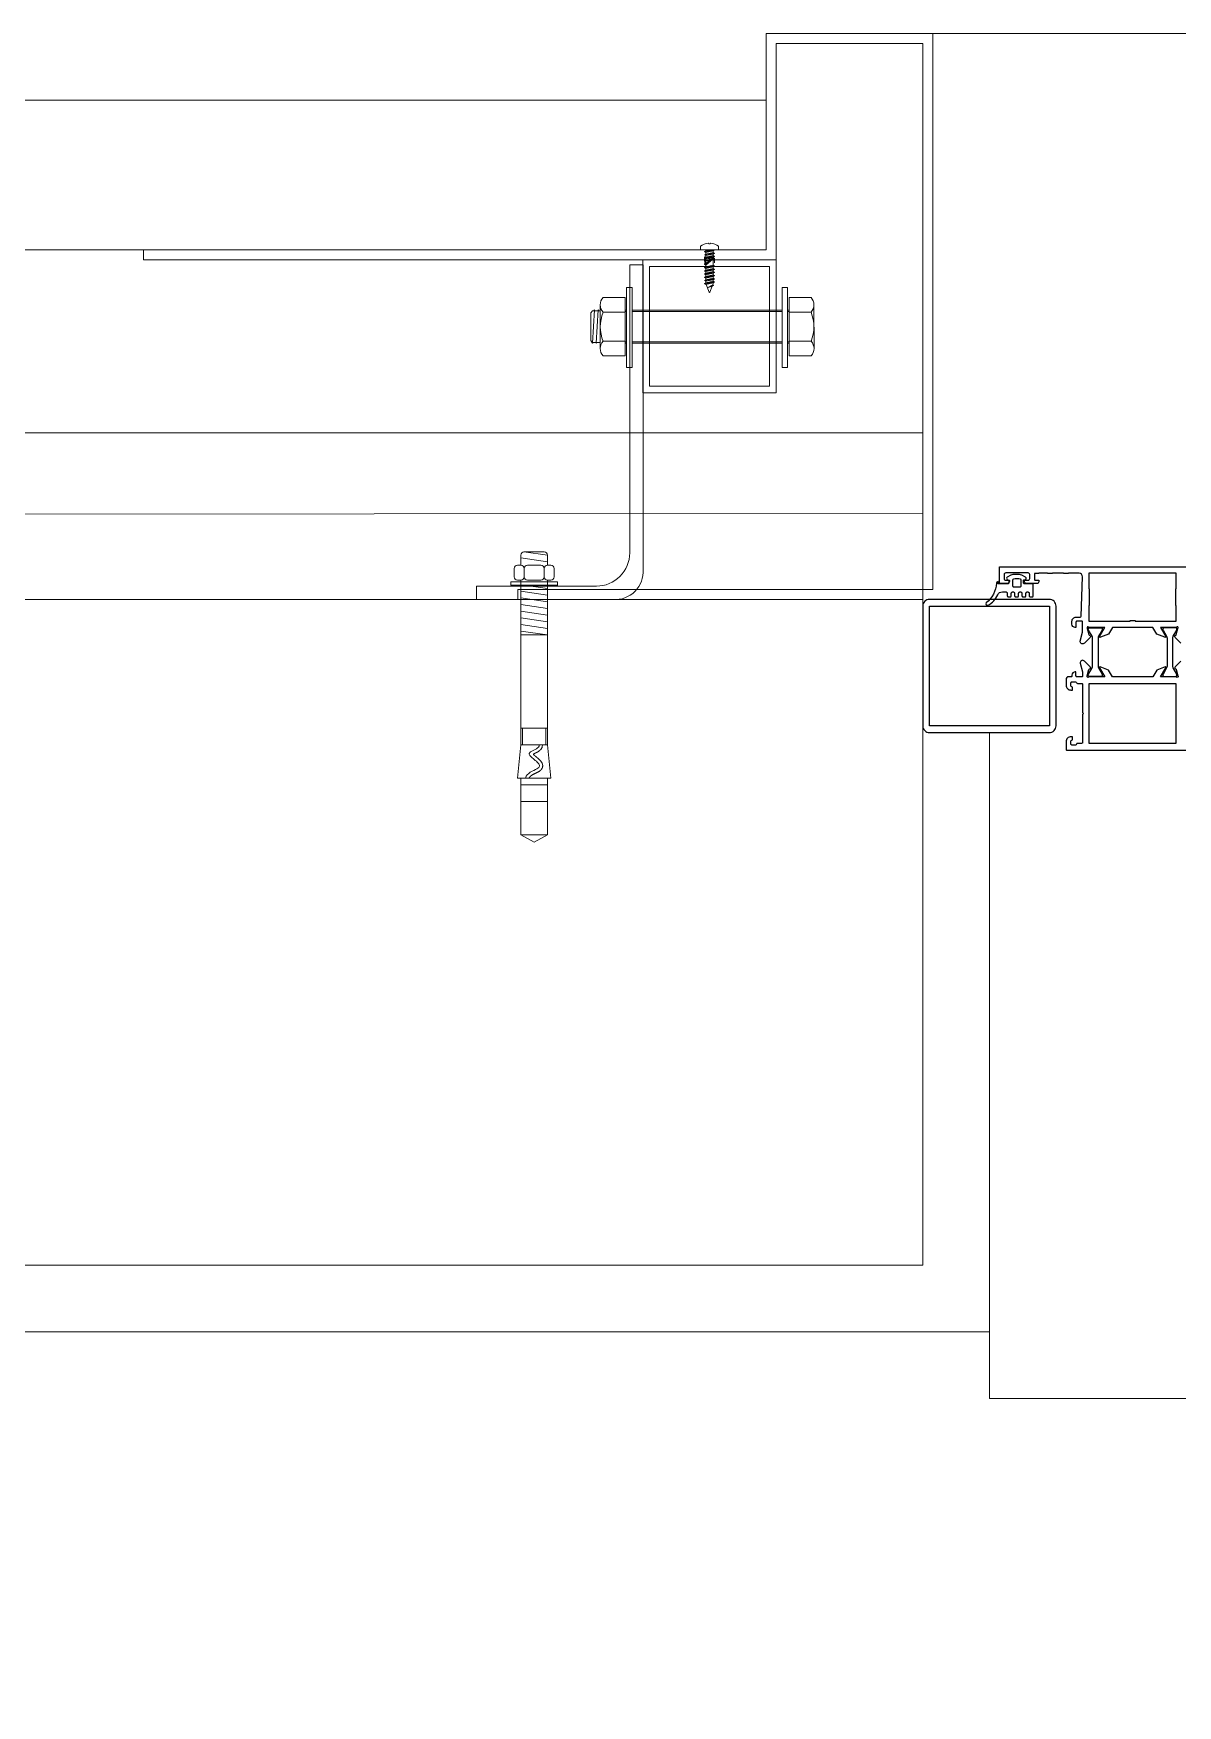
# Model space of a CAD drawing. Extents: x -1286 to 34975, y -230 to 6637.
# Drawn here: x 4146.6 to 4181, y 3859.3 to 3909.5 of the extents above; entities that cross this region are included whole.
import ezdxf

# ---------------------------------------------------------------- set-up
doc = ezdxf.new("R2010")
doc.units = 0
doc.header["$LTSCALE"] = 20
doc.linetypes.add('HIDDEN', pattern=[0.375, 0.25, -0.125])
doc.layers.get('0').update_dxf_attribs({"color": 9, "lineweight": 9})
for name, color, linetype, lineweight in [('00', 9, 'Continuous', 9), ('06D', 9, 'Continuous', 9), ('10', 9, 'Continuous', 9), ('10A', 9, 'Continuous', 9), ('14', 9, 'Continuous', 9), ('33', 9, 'BATTING', 9)]:
    doc.layers.add(name, color=color, linetype=linetype, lineweight=lineweight)
doc.linetypes.add('BATTING', pattern='A,0.0001,-0.1,[134,ltypeshp.shx,S=0.1,R=0,X=-0.1,Y=0],-0.2,[134,ltypeshp.shx,S=0.1,R=180,X=0.1,Y=0],-0.1', length=0.4001)

# ---------------------------------------------------------------- blocks, each defined once
blk = doc.blocks.new('cxvxv')
for p, q in [((-21988.397, 8560.979, 0), (-21988.397, 8560.319, 0)), ((-21986.862, 8561.069, 0), (-21988.177, 8561.068, 0)), ((-21988.023, 8561.245, 0), (-21987.025, 8561.304, 0)), ((-21988.023, 8561.245, 0), (-21987.998, 8561.26, 0)), ((-21987.998, 8561.231, 0), (-21988.023, 8561.245, 0)), ((-21988.023, 8561.128, 0), (-21987.025, 8561.186, 0)), ((-21988.023, 8561.128, 0), (-21987.998, 8561.142, 0)), ((-21987.998, 8561.113, 0), (-21988.023, 8561.128, 0)), ((-21987.998, 8561.304, 0), (-21987.941, 8561.348, 0)), ((-21987.998, 8561.26, 0), (-21987.998, 8561.304, 0)), ((-21987.998, 8561.142, 0), (-21987.998, 8561.231, 0)), ((-21987.998, 8561.068, 0), (-21987.998, 8561.113, 0)), ((-21987.958, 8560.979, 0), (-21987.958, 8560.319, 0)), ((-21987.545, 8561.348, 0), (-21987.941, 8561.348, 0)), ((-21987.698, 8561.047, 0), (-21987.698, 8561.082, 0)), ((-21987.698, 8561.067, 0), (-21987.698, 8561.067, 0)), ((-21987.545, 8561.348, 0), (-21987.105, 8561.348, 0)), ((-21987.025, 8561.304, 0), (-21987.105, 8561.348, 0)), ((-21987.081, 8560.638, 0), (-21987.081, 8560.979, 0)), ((-21987.05, 8561.318, 0), (-21987.025, 8561.304, 0)), ((-21987.025, 8561.304, 0), (-21987.05, 8561.289, 0)), ((-21987.025, 8561.297, 0), (-21987.05, 8561.283, 0)), ((-21987.05, 8561.283, 0), (-21987.05, 8561.201, 0)), ((-21987.05, 8561.201, 0), (-21987.025, 8561.186, 0)), ((-21987.025, 8561.186, 0), (-21987.05, 8561.172, 0)), ((-21987.05, 8561.172, 0), (-21987.05, 8561.083, 0)), ((-21987.05, 8561.083, 0), (-21987.025, 8561.069, 0)), ((-21986.643, 8560.319, 0), (-21986.643, 8560.979, 0)), ((-21987.081, 8560.638, 0), (-21987.081, 8560.319, 0)), ((-21988.397, 8560.319, 0), (-21986.643, 8560.319, 0)), ((-21988.018, 8560.319, 0), (-21987.021, 8560.319, 0)), ((-21988.018, 8560.278, 0), (-21988.018, 8560.319, 0)), ((-21988.018, 8560.111, 0), (-21988.018, 8555.608, 0)), ((-21987.062, 8560.319, 0), (-21987.062, 8560.278, 0)), ((-21987.062, 8555.608, 0), (-21987.062, 8560.111, 0)), ((-21987.021, 8560.319, 0), (-21987.021, 8560.278, 0)), ((-21987.021, 8555.608, 0), (-21987.021, 8560.111, 0)), ((-21988.018, 8555.442, 0), (-21988.018, 8555.4, 0)), ((-21987.062, 8555.4, 0), (-21987.062, 8555.442, 0)), ((-21987.021, 8555.4, 0), (-21987.021, 8555.442, 0)), ((-21988.397, 8555.4, 0), (-21986.643, 8555.4, 0)), ((-21988.397, 8554.74, 0), (-21988.397, 8555.4, 0)), ((-21988.018, 8555.4, 0), (-21987.021, 8555.4, 0)), ((-21987.958, 8554.74, 0), (-21987.958, 8555.4, 0)), ((-21987.081, 8555.081, 0), (-21987.081, 8555.4, 0)), ((-21987.081, 8555.081, 0), (-21987.081, 8554.74, 0)), ((-21986.643, 8555.4, 0), (-21986.643, 8554.74, 0)), ((-21986.858, 8554.65, 0), (-21988.174, 8554.651, 0))]:
    blk.add_line(p, q)
at = {"elevation": 0}
for points in [[(-21986.298, 8560.111), (-21988.7, 8560.111), (-21988.7, 8560.278), (-21986.298, 8560.278)], [(-21986.298, 8555.608), (-21988.7, 8555.608), (-21988.7, 8555.442), (-21986.298, 8555.442)]]:
    blk.add_lwpolyline(points, close=True, dxfattribs=at)
for points in [[(-21987.977, 8560.278), (-21987.977, 8560.319)], [(-21987.977, 8560.111), (-21987.977, 8555.608)], [(-21987.977, 8555.442), (-21987.977, 8555.4)]]:
    blk.add_lwpolyline(points, dxfattribs=at)
for centre, radius, start, end in [((-21988.177, 8560.753, 0), 0.315, 45.8497, 134.1503), ((-21987.516, 8559.952, 0), 1.116, 66.8701, 113.1299), ((-21987.516, 8559.952, 0), 1.116, 66.8701, 113.1299), ((-21986.862, 8560.756, 0), 0.313, 45.449, 134.551), ((-21988.177, 8554.966, 0), 0.315, 225.8497, 314.1503), ((-21987.516, 8555.767, 0), 1.116, 246.8701, 293.1299), ((-21987.516, 8555.767, 0), 1.116, 246.8701, 293.1299), ((-21986.862, 8554.963, 0), 0.313, 225.449, 314.551)]:
    blk.add_arc(centre, radius, start, end)
blk = doc.blocks.new('VIDA')
for p, q in [((-18071.91, 6523.98), (-18070.11, 6524.72)), ((-18069.71, 6524.86), (-18070.59, 6523.2)), ((-18070.59, 6523.2), (-18070.11, 6524.72)), ((-18069.91, 6525.07), (-18070.13, 6524.08)), ((-18070.11, 6524.72), (-18069.91, 6525.07)), ((-18069.99, 6524.33), (-18069.83, 6525.07)), ((-18069.91, 6525.07), (-18069.83, 6525.07)), ((-18069.83, 6525.07), (-18069.71, 6524.86)), ((-18069.71, 6524.86), (-18069.32, 6525)), ((-18069.63, 6522.76), (-18069.15, 6525)), ((-18068.95, 6525.34), (-18069.43, 6522.41)), ((-18069.35, 6522.41), (-18068.87, 6525.34)), ((-18069.32, 6525), (-18069.15, 6525)), ((-18069.15, 6525), (-18068.95, 6525.34)), ((-18068.95, 6525.34), (-18068.87, 6525.34)), ((-18068.87, 6525.34), (-18068.67, 6525)), ((-18068.67, 6525), (-18068.18, 6525)), ((-18068.66, 6522.76), (-18068.18, 6525)), ((-18067.98, 6525.34), (-18068.46, 6522.41)), ((-18068.39, 6522.41), (-18067.9, 6525.34)), ((-18067.7, 6525), (-18068.19, 6522.76)), ((-18068.18, 6525), (-18067.98, 6525.34)), ((-18067.9, 6525.34), (-18067.98, 6525.34)), ((-18067.9, 6525.34), (-18067.7, 6525)), ((-18067.7, 6522.76), (-18067.22, 6525)), ((-18067.7, 6525), (-18067.22, 6525)), ((-18067.02, 6525.34), (-18067.5, 6522.41)), ((-18067.42, 6522.41), (-18066.94, 6525.34)), ((-18067.22, 6525), (-18067.02, 6525.34)), ((-18066.74, 6525), (-18067.22, 6522.76)), ((-18066.94, 6525.34), (-18067.02, 6525.34)), ((-18066.94, 6525.34), (-18066.74, 6525)), ((-18066.25, 6525), (-18066.74, 6525)), ((-18066.74, 6522.76), (-18066.25, 6525)), ((-18066.05, 6525.34), (-18066.54, 6522.41)), ((-18066.46, 6522.41), (-18065.97, 6525.34)), ((-18065.77, 6525), (-18066.26, 6522.76)), ((-18066.25, 6525), (-18066.05, 6525.34)), ((-18065.97, 6525.34), (-18066.05, 6525.34)), ((-18065.97, 6525.34), (-18065.77, 6525)), ((-18065.77, 6522.76), (-18065.29, 6525)), ((-18065.77, 6525), (-18065.29, 6525)), ((-18065.09, 6525.34), (-18065.57, 6522.41)), ((-18065.49, 6522.41), (-18065.01, 6525.34)), ((-18065.29, 6525), (-18065.09, 6525.34)), ((-18064.81, 6525), (-18065.29, 6522.76)), ((-18065.09, 6525.34), (-18065.01, 6525.34)), ((-18065.01, 6525.34), (-18064.81, 6525)), ((-18064.81, 6525), (-18064.32, 6525)), ((-18064.81, 6522.76), (-18064.32, 6525)), ((-18064.12, 6525.34), (-18064.61, 6522.41)), ((-18064.53, 6522.41), (-18064.04, 6525.34)), ((-18063.84, 6525), (-18064.33, 6522.76)), ((-18064.32, 6525), (-18064.12, 6525.34)), ((-18064.04, 6525.34), (-18064.12, 6525.34)), ((-18064.04, 6525.34), (-18063.84, 6525)), ((-18063.84, 6522.76), (-18061.96, 6525)), ((-18061.96, 6525), (-18063.84, 6525)), ((-18061.76, 6525.34), (-18063.64, 6522.41)), ((-18063.56, 6522.41), (-18061.68, 6525.34)), ((-18061.48, 6525), (-18063.36, 6522.76)), ((-18061.68, 6525.34), (-18063.16, 6525.34)), ((-18062.6, 6522.41), (-18062.12, 6525.34)), ((-18062.4, 6525), (-18062.2, 6525.34)), ((-18061.48, 6525), (-18062.4, 6525)), ((-18061.48, 6522.76), (-18062.4, 6525)), ((-18061.92, 6525), (-18062.4, 6522.76)), ((-18062.2, 6525.34), (-18062.12, 6525.34)), ((-18062.2, 6525.34), (-18061.28, 6522.41)), ((-18062.12, 6525.34), (-18061.92, 6525)), ((-18061.96, 6525), (-18061.76, 6525.34)), ((-18061.92, 6525), (-18061.43, 6525)), ((-18061.91, 6522.76), (-18061.43, 6525)), ((-18061.23, 6525.34), (-18061.71, 6522.41)), ((-18061.68, 6525.34), (-18061.48, 6525)), ((-18061.63, 6522.41), (-18061.15, 6525.34)), ((-18061.43, 6525), (-18061.23, 6525.34)), ((-18060.95, 6525), (-18061.43, 6522.76)), ((-18061.23, 6525.34), (-18061.15, 6525.34)), ((-18061.15, 6525.34), (-18060.95, 6525)), ((-18060.95, 6525), (-18060.47, 6525)), ((-18060.95, 6522.76), (-18060.47, 6525)), ((-18060.27, 6525.34), (-18060.75, 6522.41)), ((-18060.67, 6522.41), (-18060.19, 6525.34)), ((-18060.47, 6525), (-18060.27, 6525.34)), ((-18059.99, 6525), (-18060.47, 6522.76)), ((-18060.27, 6525.34), (-18060.19, 6525.34)), ((-18060.19, 6525.34), (-18059.99, 6525)), ((-18059.99, 6525), (-18059.5, 6525)), ((-18059.98, 6522.76), (-18059.5, 6525)), ((-18059.3, 6525.34), (-18059.78, 6522.41)), ((-18059.7, 6522.41), (-18059.23, 6525.28)), ((-18059.5, 6525), (-18059.3, 6525.34)), ((-18059.3, 6525.34), (-18059.23, 6525.34)), ((-18058.14, 6526.58), (-18059.23, 6526.58)), ((-18059.23, 6521.17), (-18059.23, 6526.58)), ((-18071.98, 6523.88), (-18071.91, 6523.98)), ((-18071.91, 6523.78), (-18071.98, 6523.88)), ((-18069.61, 6522.86), (-18071.91, 6523.78)), ((-18070.13, 6524.08), (-18069.99, 6524.33)), ((-18069.63, 6522.76), (-18069.61, 6522.86)), ((-18069.43, 6522.41), (-18069.63, 6522.76)), ((-18069.35, 6522.41), (-18069.43, 6522.41)), ((-18069.15, 6522.76), (-18069.35, 6522.41)), ((-18068.66, 6522.76), (-18069.15, 6522.76)), ((-18068.46, 6522.41), (-18068.66, 6522.76)), ((-18068.39, 6522.41), (-18068.46, 6522.41)), ((-18068.19, 6522.76), (-18068.39, 6522.41)), ((-18068.19, 6522.76), (-18068.39, 6522.41)), ((-18067.7, 6522.76), (-18068.19, 6522.76)), ((-18067.5, 6522.41), (-18067.7, 6522.76)), ((-18067.42, 6522.41), (-18067.5, 6522.41)), ((-18067.22, 6522.76), (-18067.42, 6522.41)), ((-18067.22, 6522.76), (-18067.42, 6522.41)), ((-18066.74, 6522.76), (-18067.22, 6522.76)), ((-18066.54, 6522.41), (-18066.74, 6522.76)), ((-18066.46, 6522.41), (-18066.54, 6522.41)), ((-18066.26, 6522.76), (-18066.46, 6522.41)), ((-18066.26, 6522.76), (-18066.46, 6522.41)), ((-18066.26, 6522.76), (-18065.77, 6522.76)), ((-18065.57, 6522.41), (-18065.77, 6522.76)), ((-18065.49, 6522.41), (-18065.57, 6522.41)), ((-18065.29, 6522.76), (-18065.49, 6522.41)), ((-18065.29, 6522.76), (-18065.49, 6522.41)), ((-18064.81, 6522.76), (-18065.29, 6522.76)), ((-18064.61, 6522.41), (-18064.81, 6522.76)), ((-18064.53, 6522.41), (-18064.61, 6522.41)), ((-18064.33, 6522.76), (-18064.53, 6522.41)), ((-18064.33, 6522.76), (-18064.53, 6522.41)), ((-18063.84, 6522.76), (-18064.33, 6522.76)), ((-18063.64, 6522.41), (-18063.84, 6522.76)), ((-18063.56, 6522.41), (-18063.64, 6522.41)), ((-18061.96, 6522.76), (-18063.56, 6522.41)), ((-18061.96, 6522.76), (-18063.56, 6522.41)), ((-18063.36, 6522.76), (-18061.48, 6522.76)), ((-18062.68, 6522.41), (-18061.48, 6522.76)), ((-18062.4, 6522.76), (-18062.6, 6522.41)), ((-18062.4, 6522.76), (-18062.6, 6522.41)), ((-18062.6, 6522.41), (-18061.28, 6522.41)), ((-18061.91, 6522.76), (-18062.4, 6522.76)), ((-18061.71, 6522.41), (-18061.91, 6522.76)), ((-18061.63, 6522.41), (-18061.71, 6522.41)), ((-18061.43, 6522.76), (-18061.63, 6522.41)), ((-18061.43, 6522.76), (-18061.63, 6522.41)), ((-18060.95, 6522.76), (-18061.43, 6522.76)), ((-18060.75, 6522.41), (-18060.95, 6522.76)), ((-18060.67, 6522.41), (-18060.75, 6522.41)), ((-18060.47, 6522.76), (-18060.67, 6522.41)), ((-18060.47, 6522.76), (-18060.67, 6522.41)), ((-18060.47, 6522.76), (-18059.98, 6522.76)), ((-18059.78, 6522.41), (-18059.98, 6522.76)), ((-18059.7, 6522.41), (-18059.78, 6522.41)), ((-18059.5, 6522.76), (-18059.7, 6522.41)), ((-18059.5, 6522.76), (-18059.7, 6522.41)), ((-18059.23, 6524.02), (-18059.5, 6522.76)), ((-18059.5, 6522.76), (-18059.23, 6522.76)), ((-18058.14, 6521.17), (-18059.23, 6521.17))]:
    blk.add_line(p, q)
for points in [[(-18068.67, 6525), (-18069.15, 6522.76)], [(-18057.23, 6524.26), (-18057.45, 6523.96), (-18057.45, 6523.79), (-18057.23, 6523.49)]]:
    blk.add_lwpolyline(points)
for centre, start, end in [((-18062.39, 6523.58), 7.5095, 35.2427), ((-18062.39, 6524.17), 324.7573, 352.4905)]:
    blk.add_arc(centre, 5.21, start, end)
blk = doc.blocks.new('çelik dübel')
at = {"ltscale": 7}
for p, q in [((-87.2, -2), (-85, 2)), ((-85, -6), (-85, 2)), ((-68, 2), (-85, 2)), ((-75, -6), (-75, 2)), ((-70, -6), (-70, 2)), ((-68, 3), (-58, 2)), ((-68, -7), (-68, 3)), ((-58, -6), (-58, 2)), ((-8.5, 2), (-58, 2)), ((-53, 1.5), (-58, 1.5)), ((-53, -6), (-53, 2)), ((-25, -6), (-25, 2)), ((-25, -6), (-23.87, 2)), ((-23, -6), (-21.87, 2)), ((-21, -6), (-19.87, 2)), ((-19, -6), (-17.87, 2)), ((-17, -6), (-15.87, 2)), ((-85, -6), (-87.2, -2)), ((-68, -6), (-85, -6)), ((-68, -7), (-58, -6)), ((-53, -5.5), (-58, -5.5)), ((-8.5, -6), (-58, -6))]:
    blk.add_line(p, q, dxfattribs=at)
for p, q in [((-15, -6), (-13.87, 2)), ((-13, -6), (-11.87, 2)), ((-11, -6), (-10, 1.08)), ((-10, -9), (-10, 5)), ((-9, 5), (-10, 5)), ((-10, 3), (-10, 5)), ((-9, -9), (-9, 5)), ((-8.5, 2), (-8.5, 3)), ((-8.5, -4), (-8.5, 0)), ((-5, 4), (-7.5, 4)), ((-5, 1), (-7.5, 1)), ((-4, 2), (-4, 3)), ((-1, 2), (-4, 2)), ((-4, -4), (-4, 0)), ((-3, -6), (-1.87, 2)), ((-1, -6), (0, 1.08)), ((0, -5), (0, 1)), ((-5, -5), (-7.5, -5)), ((-10, -7), (-10, -9.06)), ((-9, -9), (-10, -9)), ((-8.5, -6), (-8.5, -7)), ((-5, -8), (-7.5, -8)), ((-4, -6), (-4, -7)), ((-1, -6), (-4, -6))]:
    blk.add_line(p, q)
for points in [[(-68, 0.6), (-67.44, 0.41), (-66.97, 0.09), (-66.57, -0.33), (-66.23, -0.81), (-65.94, -1.33), (-65.68, -1.85), (-65.45, -2.34), (-65.23, -2.76), (-65.02, -3.09), (-64.81, -3.33), (-64.6, -3.48), (-64.39, -3.55), (-64.17, -3.55), (-63.94, -3.48), (-63.71, -3.34), (-63.47, -3.15), (-63.21, -2.91), (-62.95, -2.63), (-62.68, -2.32), (-62.41, -2), (-62.14, -1.68), (-61.88, -1.38), (-61.63, -1.1), (-61.4, -0.87), (-61.18, -0.68), (-60.98, -0.55), (-60.8, -0.48), (-60.62, -0.47), (-60.45, -0.53), (-60.28, -0.66), (-60.12, -0.85), (-59.95, -1.12), (-59.78, -1.47), (-59.6, -1.86), (-59.4, -2.27), (-59.18, -2.66), (-58.94, -3.01), (-58.66, -3.29), (-58.35, -3.46), (-58, -3.5)], [(-68, -0.46), (-67.96, -0.47), (-67.92, -0.49), (-67.87, -0.52), (-67.83, -0.55), (-67.78, -0.58), (-67.73, -0.61), (-67.69, -0.64), (-67.64, -0.68), (-67.6, -0.71), (-67.56, -0.75), (-67.52, -0.79), (-67.49, -0.82), (-67.45, -0.86), (-67.41, -0.9), (-67.38, -0.94), (-67.35, -0.98), (-67.31, -1.02), (-67.28, -1.07), (-67.24, -1.11), (-67.21, -1.16), (-67.18, -1.21), (-67.14, -1.26), (-67.11, -1.31), (-67.08, -1.36), (-67.04, -1.41), (-67.01, -1.47), (-66.98, -1.52), (-66.95, -1.58), (-66.92, -1.63), (-66.88, -1.69), (-66.85, -1.75), (-66.82, -1.81), (-66.79, -1.86), (-66.76, -1.92), (-66.73, -1.98), (-66.7, -2.04), (-66.67, -2.1), (-66.64, -2.16), (-66.61, -2.23), (-66.58, -2.29), (-66.55, -2.35), (-66.52, -2.41), (-66.49, -2.47), (-66.46, -2.53), (-66.43, -2.59), (-66.4, -2.65), (-66.37, -2.72), (-66.34, -2.78), (-66.31, -2.84), (-66.28, -2.9), (-66.25, -2.96), (-66.22, -3.02), (-66.19, -3.08), (-66.16, -3.13), (-66.13, -3.19), (-66.1, -3.25), (-66.06, -3.31), (-66.03, -3.36), (-66, -3.42), (-65.96, -3.47), (-65.92, -3.53), (-65.89, -3.58), (-65.85, -3.63), (-65.81, -3.68), (-65.77, -3.73), (-65.74, -3.78), (-65.69, -3.83), (-65.65, -3.88), (-65.61, -3.93), (-65.57, -3.97), (-65.52, -4.02), (-65.47, -4.06), (-65.43, -4.1), (-65.38, -4.14), (-65.32, -4.18), (-65.27, -4.22), (-65.22, -4.26), (-65.16, -4.29), (-65.11, -4.33), (-65.05, -4.36), (-64.99, -4.39), (-64.93, -4.41), (-64.87, -4.44), (-64.8, -4.46), (-64.74, -4.48), (-64.67, -4.5), (-64.61, -4.51), (-64.54, -4.52), (-64.48, -4.53), (-64.41, -4.54), (-64.34, -4.54), (-64.28, -4.54), (-64.21, -4.54), (-64.15, -4.54), (-64.08, -4.53), (-64.02, -4.52), (-63.96, -4.51), (-63.9, -4.5), (-63.84, -4.48), (-63.78, -4.47), (-63.72, -4.45), (-63.66, -4.43), (-63.61, -4.41), (-63.55, -4.38), (-63.5, -4.36), (-63.45, -4.34), (-63.4, -4.31), (-63.35, -4.28), (-63.3, -4.25), (-63.25, -4.23), (-63.2, -4.2), (-63.16, -4.17), (-63.11, -4.13), (-63.07, -4.1), (-63.02, -4.07), (-62.98, -4.04), (-62.94, -4.01), (-62.9, -3.97), (-62.86, -3.94), (-62.82, -3.9), (-62.78, -3.87), (-62.74, -3.83), (-62.7, -3.8), (-62.66, -3.76), (-62.62, -3.72), (-62.58, -3.69), (-62.54, -3.65), (-62.5, -3.61), (-62.47, -3.57), (-62.43, -3.53), (-62.39, -3.49), (-62.36, -3.46), (-62.32, -3.42), (-62.28, -3.38), (-62.24, -3.34), (-62.21, -3.3), (-62.17, -3.26), (-62.14, -3.22), (-62.1, -3.18), (-62.06, -3.14), (-62.03, -3.1), (-61.99, -3.05), (-61.96, -3.01), (-61.92, -2.97), (-61.89, -2.93), (-61.85, -2.89), (-61.82, -2.85), (-61.78, -2.81), (-61.75, -2.77), (-61.71, -2.73), (-61.68, -2.69), (-61.65, -2.65), (-61.61, -2.61), (-61.58, -2.57), (-61.54, -2.53), (-61.51, -2.49), (-61.48, -2.45), (-61.45, -2.41), (-61.41, -2.37), (-61.38, -2.33), (-61.35, -2.3), (-61.32, -2.26), (-61.29, -2.22), (-61.26, -2.19), (-61.22, -2.15), (-61.19, -2.11), (-61.16, -2.08), (-61.13, -2.05), (-61.1, -2.01), (-61.08, -1.98), (-61.05, -1.95), (-61.02, -1.92), (-60.99, -1.89), (-60.97, -1.86), (-60.95, -1.84), (-60.92, -1.81), (-60.9, -1.79), (-60.89, -1.77), (-60.87, -1.75), (-60.85, -1.74), (-60.84, -1.73), (-60.82, -1.73), (-60.81, -1.73), (-60.79, -1.73), (-60.78, -1.74), (-60.76, -1.76), (-60.75, -1.78), (-60.73, -1.8), (-60.72, -1.83), (-60.7, -1.86), (-60.69, -1.89), (-60.67, -1.93), (-60.65, -1.97), (-60.63, -2.01), (-60.61, -2.05), (-60.59, -2.1), (-60.56, -2.15), (-60.54, -2.2), (-60.52, -2.25), (-60.49, -2.3), (-60.47, -2.35), (-60.44, -2.4), (-60.42, -2.45), (-60.39, -2.51), (-60.36, -2.56), (-60.34, -2.62), (-60.31, -2.67), (-60.28, -2.73), (-60.25, -2.79), (-60.22, -2.84), (-60.19, -2.9), (-60.16, -2.96), (-60.12, -3.01), (-60.09, -3.07), (-60.06, -3.13), (-60.02, -3.19), (-59.98, -3.25), (-59.95, -3.3), (-59.91, -3.36), (-59.87, -3.42), (-59.83, -3.48), (-59.78, -3.53), (-59.74, -3.59), (-59.69, -3.65), (-59.64, -3.7), (-59.59, -3.76), (-59.54, -3.82), (-59.48, -3.87), (-59.42, -3.93), (-59.35, -3.99), (-59.27, -4.04), (-59.19, -4.1), (-59.11, -4.16), (-59.01, -4.22), (-58.89, -4.28), (-58.76, -4.34), (-58.61, -4.39), (-58.43, -4.43), (-58.23, -4.47), (-58, -4.51)]]:
    blk.add_lwpolyline(points)
for centre, start, end in [((-7.5, 3), 90, 180), ((-7.5, 2), 180, 270), ((-7.5, 0), 90, 180), ((-5, 3), 0, 90), ((-5, 2), 270, 0), ((-5, 0), 0, 90), ((-1, 1), 0, 90), ((-7.5, -4), 180, 270), ((-7.5, -6), 90, 180), ((-5, -4), 270, 0), ((-5, -6), 0, 90), ((-1, -5), 270, 0), ((-7.5, -7), 180, 270), ((-5, -7), 270, 0)]:
    blk.add_arc(centre, 1, start, end)
blk = doc.blocks.new('kjdol')
at = {"ltscale": 10, "elevation": -278.888}
blk.add_lwpolyline([(77394.124, 60089.892), (77403.275, 60089.892, 0.460237), (77404.175, 60090.792), (77404.175, 60094.892), (77403.775, 60094.892), (77403.775, 60091.292, -0.414214), (77402.775, 60090.292), (77394.124, 60090.292)], format="xyb", close=True, dxfattribs=at)
at = {"elevation": -249.785}
for points in [[(77397.973, 60089.898), (77397.973, 60085.898), (77393.973, 60085.898), (77393.973, 60089.898)], [(77397.773, 60089.698), (77397.773, 60086.098), (77394.173, 60086.098), (77394.173, 60089.698)]]:
    blk.add_lwpolyline(points, close=True, dxfattribs=at)
at = {"extrusion": (0, 0, -1), "xscale": 0.1000000000058208, "yscale": 0.1000000000058208, "zscale": -0.0999999999999091}
blk.add_blockref('çelik dübel', (-77402.743, 60093.359, 459.248), dxfattribs=at)
blk.add_blockref('cxvxv', (99383.502, 51530.109, -249.785))
at = {"xscale": 0.1000000000058208, "yscale": 0.1000000000058208, "zscale": 0.1000000000058208, "rotation": 180}
blk.add_blockref('VIDA', (75587.752, 60740.285, -249.785), dxfattribs=at)
blk = doc.blocks.new('ciftkanatdograma_pr2')
at = {"layer": '06D'}
for points in [[(-0.3, 17), (-149.7, 17)], [(-1.997, -22), (-1.997, -24), (-148, -24), (-148, -22)]]:
    blk.add_lwpolyline(points, dxfattribs=at)
at = {"layer": '10', "lineweight": 25, "ltscale": 0.5}
for points in [[(-147.789, 0.486, -0.220745), (-148.099, -0.108, 0.651907), (-148.043, -0.177, 0.176952), (-147.751, 0.138, -0.281357), (-147.608, 0.227), (-147.527, 0.227), (-147.513, 0.227), (-147.506, 0.226), (-147.499, 0.224), (-147.491, 0.221), (-147.484, 0.217), (-147.478, 0.212), (-147.473, 0.206), (-147.468, 0.199), (-147.465, 0.191), (-147.463, 0.177), (-147.463, 0.101), (-147.463, 0.098), (-147.462, 0.095), (-147.461, 0.092), (-147.46, 0.089), (-147.457, 0.087), (-147.455, 0.084), (-147.452, 0.083), (-147.449, 0.082), (-147.443, 0.081), (-147.363, 0.081), (-147.36, 0.081), (-147.357, 0.082), (-147.354, 0.083), (-147.352, 0.084), (-147.349, 0.087), (-147.347, 0.089), (-147.345, 0.092), (-147.344, 0.095), (-147.343, 0.101), (-147.343, 0.177), (-147.343, 0.184), (-147.341, 0.191), (-147.338, 0.199), (-147.334, 0.206), (-147.329, 0.212), (-147.322, 0.217), (-147.315, 0.221), (-147.308, 0.224), (-147.293, 0.227), (-147.286, 0.226), (-147.279, 0.224), (-147.271, 0.221), (-147.264, 0.217), (-147.258, 0.212), (-147.253, 0.206), (-147.248, 0.199), (-147.245, 0.191), (-147.243, 0.177), (-147.243, 0.101), (-147.243, 0.098), (-147.242, 0.095), (-147.241, 0.092), (-147.24, 0.089), (-147.237, 0.087), (-147.235, 0.084), (-147.232, 0.083), (-147.229, 0.082), (-147.223, 0.081), (-147.143, 0.081), (-147.14, 0.081), (-147.137, 0.082), (-147.134, 0.083), (-147.132, 0.084), (-147.129, 0.087), (-147.127, 0.089), (-147.125, 0.092), (-147.124, 0.095), (-147.123, 0.101), (-147.123, 0.177), (-147.123, 0.184), (-147.121, 0.191), (-147.118, 0.199), (-147.114, 0.206), (-147.109, 0.212), (-147.102, 0.217), (-147.095, 0.221), (-147.088, 0.224), (-147.073, 0.227), (-147.066, 0.226), (-147.059, 0.224), (-147.051, 0.221), (-147.044, 0.217), (-147.038, 0.212), (-147.033, 0.206), (-147.028, 0.199), (-147.025, 0.191), (-147.023, 0.177), (-147.023, 0.101), (-147.023, 0.098), (-147.022, 0.095), (-147.021, 0.092), (-147.02, 0.089), (-147.017, 0.087), (-147.015, 0.084), (-147.012, 0.083), (-147.009, 0.082), (-147.003, 0.081), (-146.923, 0.081), (-146.92, 0.081), (-146.917, 0.082), (-146.914, 0.083), (-146.912, 0.084), (-146.909, 0.087), (-146.907, 0.089), (-146.905, 0.092), (-146.904, 0.095), (-146.903, 0.101), (-146.903, 0.177), (-146.903, 0.184), (-146.901, 0.191), (-146.898, 0.199), (-146.894, 0.206), (-146.889, 0.212), (-146.882, 0.217), (-146.875, 0.221), (-146.868, 0.224), (-146.853, 0.227), (-146.846, 0.226), (-146.839, 0.224), (-146.831, 0.221), (-146.824, 0.217), (-146.818, 0.212), (-146.813, 0.206), (-146.808, 0.199), (-146.805, 0.191), (-146.803, 0.177), (-146.803, 0.101), (-146.803, 0.098), (-146.802, 0.095), (-146.801, 0.092), (-146.8, 0.089), (-146.797, 0.087), (-146.795, 0.084), (-146.792, 0.083), (-146.789, 0.082), (-146.783, 0.081), (-146.703, 0.081), (-146.7, 0.081), (-146.697, 0.082), (-146.694, 0.083), (-146.692, 0.084), (-146.689, 0.087), (-146.687, 0.089), (-146.685, 0.092), (-146.684, 0.095), (-146.683, 0.101), (-146.683, 0.439, 0.414214), (-146.713, 0.469), (-146.944, 0.469, -0.414214), (-146.974, 0.499), (-146.974, 0.564, -0.291535), (-146.963, 0.582), (-146.915, 0.602, 0.613042), (-146.912, 0.664), (-147.031, 0.727, 0.127095), (-147.094, 0.744), (-147.294, 0.744, 0.127095), (-147.357, 0.727), (-147.466, 0.67, 0.585233), (-147.466, 0.6), (-147.419, 0.576, -0.167811), (-147.414, 0.564), (-147.414, 0.499, -0.414214), (-147.444, 0.469), (-147.739, 0.469), (-147.739, 0.532, 0.394677), (-147.789, 0.486)], [(-142.256, -1.314), (-142.427, -1.141, -0.607471), (-142.411, -1.081, 0.283637), (-142.389, -1.059), (-142.339, -0.875, 1.229391), (-142.39, -0.845), (-142.864, -0.845), (-142.701, -1.111, -0.859449), (-142.732, -1.137), (-142.976, -1.044), (-143.098, -0.845), (-144.302, -0.845), (-144.424, -1.044), (-144.668, -1.137, -0.859449), (-144.699, -1.111), (-144.536, -0.845), (-145.01, -0.845, 1.229391), (-145.061, -0.875), (-145.011, -1.059, 0.283637), (-144.989, -1.081, -0.607471), (-144.973, -1.141), (-145.144, -1.314), (-145.162, -1.326, -0.700084), (-145.27, -1.251), (-145.2, -0.99), (-145.2, -0.685, 0.414214), (-145.23, -0.655), (-145.37, -0.655, 0.414214), (-145.4, -0.685), (-145.4, -0.835, -0.414214), (-145.41, -0.845), (-145.42, -0.845, -0.414214), (-145.52, -0.745), (-145.52, -0.655, -0.414214), (-145.4, -0.535), (-145.279, -0.535, 0.403083), (-145.249, -0.506), (-145.204, 0.682, 0.425337), (-145.304, 0.785), (-145.623, 0.785), (-145.623, 0.775), (-145.773, 0.775), (-145.773, 0.785), (-146.103, 0.785), (-146.103, 0.775), (-146.253, 0.775), (-146.253, 0.785), (-146.52, 0.785), (-146.52, 0.775), (-146.65, 0.775), (-146.65, 0.605, 0.414214), (-146.62, 0.575), (-146.52, 0.575), (-146.52, 0.525, -0.414214), (-146.57, 0.475), (-146.88, 0.475, -0.414214), (-146.95, 0.545), (-146.95, 0.565, -0.414214), (-146.94, 0.575), (-146.84, 0.575, 0.414214), (-146.79, 0.625), (-146.79, 0.745, 0.414214), (-146.84, 0.795), (-147.51, 0.795, 0.414214), (-147.56, 0.745), (-147.56, 0.625, 0.414214), (-147.51, 0.575), (-147.41, 0.575, -0.414214), (-147.4, 0.565), (-147.4, 0.545, -0.414214), (-147.47, 0.475), (-147.69, 0.475, -0.414214), (-147.7, 0.485), (-147.7, 0.965, -0.414214), (-147.69, 0.975), (-139.71, 0.975, -0.414214)], [(-145.62, -2.325, 0.414222), (-145.7, -2.405), (-145.7, -2.575, 0.414214), (-145.55, -2.725), (-145.51, -2.725, 0.414214), (-145.5, -2.715), (-145.5, -2.654, 0.366034), (-145.525, -2.624, -0.365977), (-145.55, -2.595), (-145.55, -2.505, -0.414214), (-145.52, -2.475), (-145.41, -2.475, -0.365977), (-145.38, -2.5, 0.365977), (-145.351, -2.525), (-145.23, -2.525, -0.414214), (-145.2, -2.555), (-145.2, -3.395), (-145.17, -3.425), (-145.2, -3.455), (-145.2, -4.295, -0.414214), (-145.23, -4.325), (-145.351, -4.325, 0.365977), (-145.38, -4.35, -0.365977), (-145.41, -4.375), (-145.52, -4.375, -0.414214), (-145.55, -4.345), (-145.55, -4.255, -0.365977), (-145.525, -4.225, 0.366034), (-145.5, -4.195), (-145.5, -4.135, 0.414214), (-145.51, -4.125), (-145.55, -4.125, 0.414214), (-145.7, -4.275), (-145.7, -4.515, 0.414214), (-145.69, -4.525), (-141.71, -4.525, 0.414214)], [(-142.256, -1.856), (-142.427, -2.029, 0.607471), (-142.411, -2.089, -0.283637), (-142.389, -2.11), (-142.339, -2.294, -1.229391), (-142.39, -2.325), (-142.864, -2.325), (-142.702, -2.06, 0.713664), (-142.727, -2.031), (-142.976, -2.125), (-143.098, -2.325), (-144.302, -2.325), (-144.424, -2.125), (-144.673, -2.031, 0.713664), (-144.698, -2.06), (-144.536, -2.325), (-145.01, -2.325, -1.229391), (-145.061, -2.294), (-145.011, -2.11, -0.283637), (-144.989, -2.089, 0.607471), (-144.973, -2.029), (-145.144, -1.856), (-145.162, -1.843, 0.700084), (-145.27, -1.918), (-145.2, -2.179), (-145.2, -2.295, -0.414214), (-145.23, -2.325), (-145.37, -2.325, -0.414214), (-145.4, -2.295), (-145.4, -2.185, 0.414214), (-145.41, -2.175), (-145.42, -2.175, 0.414214), (-145.52, -2.275), (-145.52, -2.295, -0.414214), (-145.55, -2.325), (-145.62, -2.325)]]:
    blk.add_lwpolyline(points, format="xyb", dxfattribs=at)
for points in [[(-147.279, 0.61, 0.359904), (-147.303, 0.581), (-147.303, 0.405, 0.414214), (-147.273, 0.375), (-147.073, 0.375, 0.414214), (-147.043, 0.405), (-147.043, 0.581, 0.359904), (-147.068, 0.61, 0.094739)], [(-150, -3.8, 0.414214), (-149.8, -4), (-146.2, -4, 0.414214), (-146, -3.8), (-146, -0.2, 0.414214), (-146.2, 0), (-149.8, 0, 0.414214), (-150, -0.2)], [(-144.735, -2.006, 0.131652), (-144.722, -2.056), (-144.615, -2.243, -0.131652), (-144.61, -2.258), (-144.61, -2.283, -0.414214), (-144.64, -2.313), (-145, -2.313, -0.414214), (-145.03, -2.283), (-145.03, -2.258, -0.131652), (-145.026, -2.243), (-144.919, -2.056, 0.131652), (-144.905, -2.006), (-144.905, -1.16, 0.131652), (-144.919, -1.11), (-145.026, -0.924, -0.131652), (-145.03, -0.909), (-145.03, -0.883, -0.414214), (-145, -0.853), (-144.64, -0.853, -0.414214), (-144.61, -0.883), (-144.61, -0.909, -0.131652), (-144.615, -0.924), (-144.722, -1.11, 0.131652), (-144.735, -1.16)], [(-142.665, -2.006, -0.131652), (-142.678, -2.056), (-142.786, -2.243, 0.131652), (-142.79, -2.258), (-142.79, -2.283, 0.414214), (-142.76, -2.313), (-142.4, -2.313, 0.414214), (-142.37, -2.283), (-142.37, -2.258, 0.131652), (-142.374, -2.243), (-142.481, -2.056, -0.131652), (-142.495, -2.006), (-142.495, -1.16, -0.131652), (-142.481, -1.11), (-142.374, -0.924, 0.131652), (-142.37, -0.909), (-142.37, -0.883, 0.414214), (-142.4, -0.853), (-142.76, -0.853, 0.414214), (-142.79, -0.883), (-142.79, -0.909, 0.131652), (-142.786, -0.924), (-142.678, -1.11, -0.131652), (-142.665, -1.16)]]:
    blk.add_lwpolyline(points, format="xyb", close=True, dxfattribs=at)
for points in [[(-142.39, -0.655), (-142.39, -0.185), (-142.4, -0.185), (-142.4, 0.315), (-142.39, 0.315), (-142.39, 0.785), (-145.01, 0.785), (-145.01, 0.315), (-145, 0.315), (-145, -0.185), (-145.01, -0.185), (-145.01, -0.655), (-143.775, -0.655), (-143.775, -0.635), (-143.625, -0.635), (-143.625, -0.655)], [(-149.8, -3.8), (-149.8, -0.2), (-146.2, -0.2), (-146.2, -3.8)], [(-142.4, -2.525), (-142.4, -4.325), (-145, -4.325), (-145, -2.525)]]:
    blk.add_lwpolyline(points, close=True, dxfattribs=at)

msp = doc.modelspace()

# ---------------------------------------------------------------- linework, layer by layer
at = {"layer": '00'}
msp.add_lwpolyline([(4044.038, 3892.5), (4173.338, 3892.5), (4173.338, 3872.5), (4095.765, 3872.5)], dxfattribs=at)
at = {"layer": '06D'}
msp.add_lwpolyline([(4039.038, 3897.5), (4173.338, 3897.5)], dxfattribs=at)
at = {"layer": '10A'}
for points in [[(4149.938, 3902.701), (4149.938, 3903), (4168.638, 3903), (4168.638, 3909.5), (4173.638, 3909.5), (4173.638, 3892.8), (4161.181, 3892.8), (4161.183, 3892.5), (4173.338, 3892.5), (4173.338, 3909.201), (4168.938, 3909.201), (4168.938, 3902.699), (4149.938, 3902.701)], [(4046.784, 3907.5), (4168.638, 3907.5), (4168.638, 3903), (4046.784, 3903), (4046.784, 3907.5)]]:
    msp.add_lwpolyline(points, dxfattribs=at)
at = {"layer": '14'}
msp.add_lwpolyline([(4175.338, 3888.5), (4175.338, 3870.5), (4097.765, 3870.5), (4097.765, 3364.5), (4482.838, 3364.5), (4482.838, 3297.5)], dxfattribs=at)
at = {"layer": '33', "ltscale": 0.2}
msp.add_lwpolyline([(4041.538, 3847.8), (4041.538, 3895), (4173.338, 3895.076)], dxfattribs=at)

# ---------------------------------------------------------------- block references
at = {"layer": '10', "linetype": 'HIDDEN'}
msp.add_blockref('ciftkanatdograma_pr2', (4323.338, 3892.5), dxfattribs=at)
at = {"layer": '10', "xscale": -1, "rotation": 90}
msp.add_blockref('kjdol', (64254.832, 81296.673, 249.785), dxfattribs=at)

doc.saveas('drawing.dxf')
